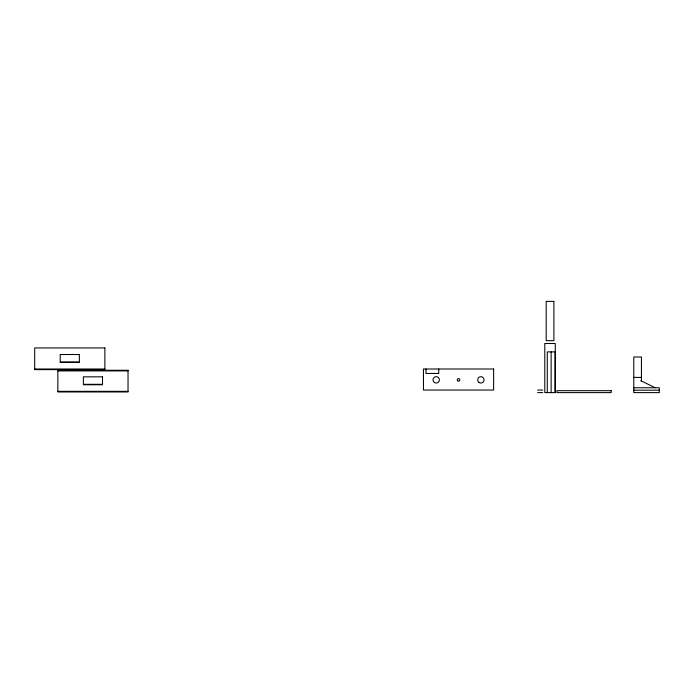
<?xml version="1.0" encoding="UTF-8"?>
<svg xmlns="http://www.w3.org/2000/svg" width="694" height="694" viewBox="0 0 694 694"><rect width="100%" height="100%" fill="white"/><g stroke="black" fill="none" stroke-linecap="round" stroke-linejoin="round"><path stroke-width="1.04" d="M60.222 362.424L79.359 362.424M34.7 369L104.881 369M57.854 370.908L128.034 370.908M633.778 377.415L641.438 377.415M83.375 384.754L102.512 384.754M633.778 387.755L659.3 387.755L659.3 392.604L633.778 392.604L633.778 357.002L641.438 357.002L641.438 380.737L640.796 380.737L655.275 387.755M537.659 390.045L542.76 390.045M633.778 390.175L659.3 390.175M57.854 391.329L128.034 391.329M537.659 392.604L542.76 392.604M555.287 392.613L544.79 392.613L544.79 343.495L555.287 343.495L555.174 392.613L555.148 351.893L547.288 351.893L547.288 392.596M551.14 351.893L551.14 392.596M438.764 369L438.764 373.459L426.003 373.459L426.003 369M553.89 301.387L546.187 301.387L546.187 340.685L553.89 340.685L553.89 301.387M104.881 347.946L34.7 347.946L34.7 369.633L104.881 369.633L104.881 347.946M79.359 354.513L60.222 354.513L60.222 361.982L79.359 361.982L79.359 354.513M493.625 369L423.453 369L423.453 390.045L493.625 390.045L493.625 369M128.034 370.275L57.854 370.275L57.854 391.963L128.034 391.963L128.034 370.275M102.512 376.842L83.375 376.842L83.375 384.311L102.512 384.311L102.512 376.842M611.162 390.687L556.926 390.687L556.926 392.604L611.162 392.604L611.162 390.687M457.866 380.928A1.275 1.275 0 0 0 459.81 379.887A1.275 1.275 0 0 0 457.936 378.716A1.275 1.275 0 0 0 457.866 380.928M434.375 382.455A3.192 3.192 0 0 0 439.389 380.121A3.192 3.192 0 0 0 434.86 376.946A3.192 3.192 0 0 0 434.375 382.455M478.99 382.42A3.192 3.192 0 0 0 484.039 380.173A3.192 3.192 0 0 0 479.571 376.929A3.192 3.192 0 0 0 478.99 382.42"/></g></svg>
